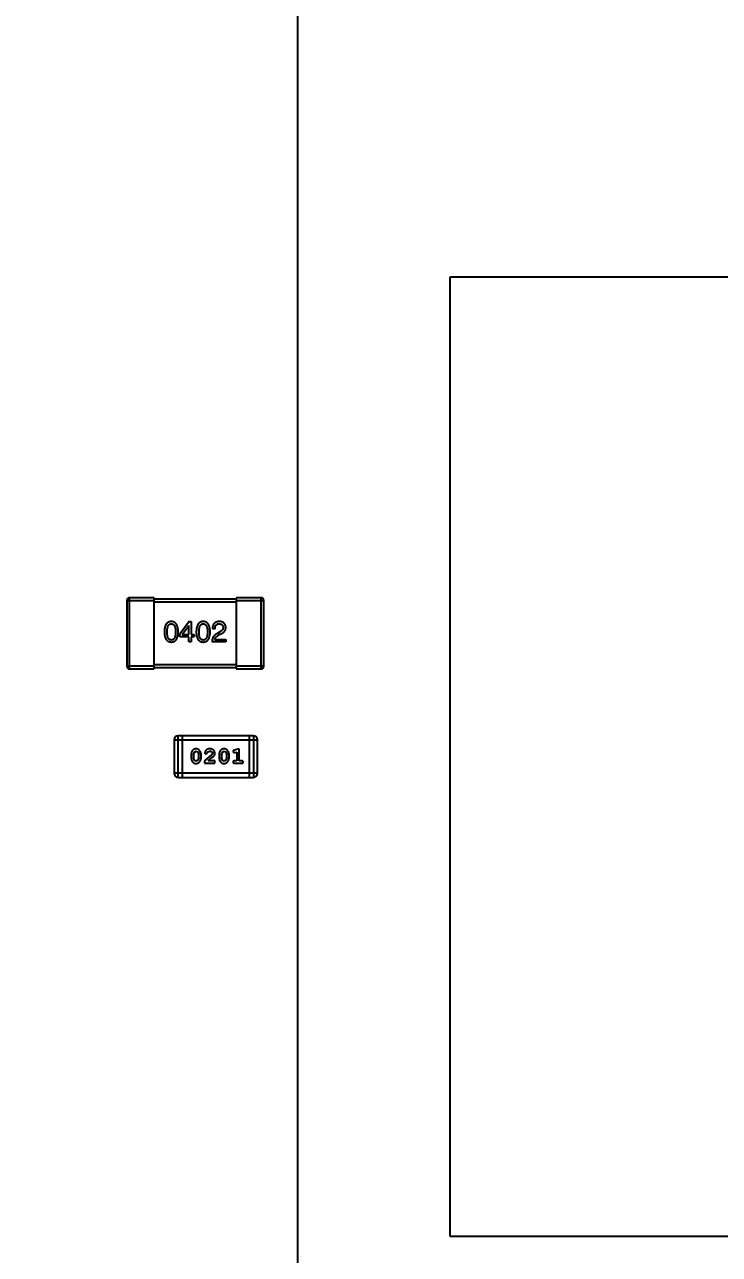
# Model space of a CAD drawing. Header units: inches. Extents: x -13 to 240, y -18 to 126.
# Drawn here: x 196.08 to 201.16, y 87.53 to 96.51 of the extents above; entities that cross this region are included whole.
import ezdxf

# ---------------------------------------------------------------- set-up
doc = ezdxf.new("R2010")
doc.units = ezdxf.units.IN
doc.header["$LTSCALE"] = 1.21
doc.header["$MEASUREMENT"] = 0
doc.header["$PDMODE"] = 3
doc.header["$PDSIZE"] = 0.3125
doc.layers.get('0').update_dxf_attribs({"linetype": 'CONTINUOUS'})
doc.layers.get('Defpoints').update_dxf_attribs({"linetype": 'CONTINUOUS'})
doc.layers.add('DIM', color=3, linetype='CONTINUOUS')
doc.styles.get("Standard").update_dxf_attribs({"font": 'txt', "width": 0.8})
doc.dimstyles.get("Standard").update_dxf_attribs({"dimtxt": 0.15625, "dimasz": 0.1875, "dimexe": 0.125, "dimexo": 0.0625, "dimgap": 0.09, "dimtad": 0, "dimtih": 1, "dimtoh": 1, "dimzin": 4, "dimdsep": 46, "dimtxsty": 'Standard', "dimblk": '_FILLED', "dimblk1": '_FILLED', "dimblk2": '_FILLED', "dimcen": 0.09, "dimazin": 1, "dimtp": 0.01, "dimtm": 0.01, "dimtfac": 1, "dimtofl": 0, "dimtmove": 0, "dimatfit": 3, "dimldrblk": '_FILLED', "dimfxl": 1, "dimtolj": 1, "dimtzin": 4, "dimarcsym": 0})

# ---------------------------------------------------------------- blocks, each defined once
blk = doc.blocks.new('_FILLED')
at = {"color": 0, "linetype": 'ByBlock'}
blk.add_solid([(0, 0), (-1, 0.1667), (-1, -0.1667)], dxfattribs=at)
blk = doc.blocks.new('*D57')
at = {"layer": 'Defpoints', "color": 0}
for p in [(222.3269, 99.4649), (198.0766, 63.4663), (232.488, 63.4663)]:
    blk.add_point(p, dxfattribs=at)
at = {"layer": 'DIM', "color": 0, "lineweight": -2}
for p, q in [((222.3894, 99.4649), (232.613, 99.4649)), ((232.488, 97.4649), (232.488, 84.489)), ((232.488, 65.4663), (232.488, 78.4423)), ((198.1391, 63.4663), (232.613, 63.4663))]:
    blk.add_line(p, q, dxfattribs=at)
at = {"layer": 'DIM', "color": 0, "lineweight": -2, "xscale": 2, "yscale": 2, "zscale": 2}
for p, rotation in [((232.488, 99.4649), 90), ((232.488, 63.4663), 270)]:
    blk.add_blockref('_FILLED', p, dxfattribs=dict(at, rotation=rotation))
at = {"layer": 'DIM', "color": 0, "insert": (232.488, 81.4656), "char_height": 2, "attachment_point": 5, "rotation": 90}
blk.add_mtext('\\A1;36.00', dxfattribs=at)
blk = doc.blocks.new('*D58')
at = {"layer": 'Defpoints', "color": 0}
for p in [(173.8269, 113.8351), (173.8269, 99.4649), (198.0766, 63.4663)]:
    blk.add_point(p, dxfattribs=at)
at = {"layer": 'DIM', "color": 0, "lineweight": -2}
for p, q in [((173.8269, 99.5274), (173.8269, 113.9601)), ((198.0766, 63.5288), (198.0766, 113.9601)), ((175.8269, 113.8351), (182.6618, 113.8351)), ((196.0766, 113.8351), (189.2418, 113.8351))]:
    blk.add_line(p, q, dxfattribs=at)
at = {"layer": 'DIM', "color": 0, "lineweight": -2, "xscale": 2, "yscale": 2, "zscale": 2, "rotation": 180}
blk.add_blockref('_FILLED', (173.8269, 113.8351), dxfattribs=at)
at = {"layer": 'DIM', "color": 0, "lineweight": -2, "xscale": 2, "yscale": 2, "zscale": 2}
blk.add_blockref('_FILLED', (198.0766, 113.8351), dxfattribs=at)
at = {"layer": 'DIM', "color": 0, "insert": (185.9518, 113.8351), "char_height": 2, "attachment_point": 5}
blk.add_mtext('\\A1;24.25', dxfattribs=at)

msp = doc.modelspace()

# ---------------------------------------------------------------- linework, layer by layer
at = {"color": 7, "linetype": 'Continuous'}
for p, q in [((199.1852, 94.6664), (199.1852, 87.6664)), ((206.1852, 94.6664), (199.1852, 94.6664)), ((196.8267, 92.3064), (196.8267, 91.8264)), ((196.8267, 92.3064), (197.0267, 92.3064)), ((196.8467, 91.8064), (196.8467, 92.3264)), ((197.0267, 92.3264), (196.8467, 92.3264)), ((197.0267, 91.8064), (197.0267, 92.3264)), ((197.6267, 92.3164), (197.0267, 92.3164)), ((197.0267, 92.2964), (197.6267, 92.2964)), ((197.6267, 92.3264), (197.6267, 91.8064)), ((197.8067, 92.3264), (197.6267, 92.3264)), ((197.6267, 92.3064), (197.8267, 92.3064)), ((197.8067, 92.3264), (197.8067, 91.8064)), ((197.8267, 91.8264), (197.8267, 92.3064)), ((197.2822, 92.1527), (197.215, 92.0593)), ((197.2322, 92.0568), (197.279, 92.124)), ((197.2798, 92.124), (197.279, 92.124)), ((197.2798, 92.0568), (197.2798, 92.124)), ((197.2822, 92.1527), (197.2978, 92.1527)), ((197.2978, 92.1527), (197.2978, 92.0568)), ((197.215, 92.0412), (197.215, 92.0593)), ((197.2798, 92.0412), (197.215, 92.0412)), ((197.2322, 92.0568), (197.2798, 92.0568)), ((197.2798, 92.0052), (197.2798, 92.0412)), ((197.2978, 92.0568), (197.3199, 92.0568)), ((197.2978, 92.0412), (197.2978, 92.0052)), ((197.3199, 92.0412), (197.2978, 92.0412)), ((197.3199, 92.0568), (197.3199, 92.0412)), ((197.4711, 92.0994), (197.4523, 92.0994)), ((197.4695, 92.0224), (197.5498, 92.0224)), ((197.5031, 92.0748), (197.4834, 92.0634)), ((197.4941, 92.0502), (197.5096, 92.0593)), ((197.5498, 92.0224), (197.5498, 92.0052)), ((197.2978, 92.0052), (197.2798, 92.0052)), ((197.5498, 92.0052), (197.449, 92.0052)), ((197.0267, 91.8264), (196.8267, 91.8264)), ((196.8467, 91.8064), (197.0267, 91.8064)), ((197.6267, 91.8364), (197.0267, 91.8364)), ((197.0267, 91.8164), (197.6267, 91.8164)), ((197.8267, 91.8264), (197.6267, 91.8264)), ((197.6267, 91.8064), (197.8067, 91.8064)), ((197.2023, 91.0141), (197.2023, 91.3189)), ((197.751, 91.3189), (197.2023, 91.3189)), ((197.2328, 91.0141), (197.2328, 91.3189)), ((197.7205, 91.3189), (197.7205, 91.0141)), ((197.751, 91.3189), (197.751, 91.0141)), ((197.1718, 91.2884), (197.1718, 91.0446)), ((197.1718, 91.2884), (197.7814, 91.2884)), ((197.6481, 91.2231), (197.6115, 91.2132)), ((197.6481, 91.135), (197.6481, 91.2231)), ((197.7814, 91.0446), (197.7814, 91.2884)), ((197.2957, 91.1785), (197.2957, 91.1607)), ((197.313, 91.1782), (197.3203, 91.2)), ((197.313, 91.1782), (197.313, 91.161)), ((197.3207, 91.1387), (197.313, 91.161)), ((197.3203, 91.2), (197.3326, 91.2058)), ((197.3328, 91.1334), (197.3207, 91.1387)), ((197.3326, 91.2058), (197.3448, 91.2005)), ((197.3451, 91.1392), (197.3328, 91.1334)), ((197.3448, 91.2005), (197.3524, 91.1782)), ((197.3524, 91.161), (197.3451, 91.1392)), ((197.3524, 91.161), (197.3524, 91.1782)), ((197.3697, 91.1607), (197.3697, 91.1785)), ((197.4483, 91.1816), (197.3933, 91.1366)), ((197.3933, 91.1366), (197.3933, 91.1177)), ((197.3964, 91.1938), (197.4052, 91.1853)), ((197.4052, 91.1853), (197.4137, 91.1919)), ((197.4137, 91.1919), (197.4187, 91.2004)), ((197.4187, 91.2004), (197.4335, 91.2058)), ((197.42, 91.135), (197.4536, 91.162)), ((197.4562, 91.135), (197.42, 91.135)), ((197.453, 91.1913), (197.4483, 91.1816)), ((197.4617, 91.1382), (197.4562, 91.135)), ((197.4703, 91.1177), (197.4703, 91.1256)), ((197.5002, 91.1785), (197.5002, 91.1607)), ((197.5175, 91.1782), (197.5248, 91.2)), ((197.5175, 91.1782), (197.5175, 91.161)), ((197.5252, 91.1387), (197.5175, 91.161)), ((197.5248, 91.2), (197.5372, 91.2058)), ((197.5373, 91.1334), (197.5252, 91.1387)), ((197.5372, 91.2058), (197.5493, 91.2005)), ((197.5496, 91.1392), (197.5373, 91.1334)), ((197.5493, 91.2005), (197.5569, 91.1782)), ((197.5569, 91.161), (197.5496, 91.1392)), ((197.5569, 91.161), (197.5569, 91.1782)), ((197.5742, 91.1607), (197.5742, 91.1785)), ((197.6025, 91.2041), (197.6104, 91.1948)), ((197.6104, 91.1948), (197.6158, 91.1958)), ((197.6308, 91.135), (197.6135, 91.135)), ((197.6158, 91.1958), (197.6308, 91.2)), ((197.6308, 91.2), (197.6308, 91.135)), ((197.6654, 91.135), (197.6481, 91.135)), ((197.7814, 91.0446), (197.1718, 91.0446)), ((197.3933, 91.1177), (197.4703, 91.1177)), ((197.6135, 91.1177), (197.6654, 91.1177)), ((197.2023, 91.0141), (197.751, 91.0141)), ((199.1852, 87.6664), (206.1852, 87.6664))]:
    msp.add_line(p, q, dxfattribs=at)
for centre, radius, start, end in [((196.8467, 92.3064), 0.02, 90, 180), ((197.8067, 92.3064), 0.02, 0, 90), ((196.8467, 91.8264), 0.02, 180, 270), ((197.8067, 91.8264), 0.02, 270, 0), ((197.2023, 91.2884), 0.0305, 90, 180), ((197.751, 91.2884), 0.0305, 0, 90), ((197.2023, 91.0446), 0.0305, 180, 270), ((197.751, 91.0446), 0.0305, 270, 0)]:
    msp.add_arc(centre, radius, start, end, dxfattribs=at)
for points, knots in [([(197.1517, 92.1527), (197.1497, 92.1526), (197.1458, 92.1524), (197.1402, 92.1515), (197.135, 92.1499), (197.1301, 92.1478), (197.1255, 92.145), (197.1214, 92.1417), (197.1177, 92.1377), (197.1143, 92.1332), (197.1113, 92.1281), (197.1087, 92.1225), (197.1064, 92.1162), (197.1046, 92.1094), (197.1031, 92.102), (197.102, 92.094), (197.1012, 92.0854), (197.101, 92.0795), (197.1009, 92.0765)], [0, 0, 0, 0, 0.057911, 0.113262, 0.165956, 0.217443, 0.268511, 0.319665, 0.372, 0.426129, 0.483365, 0.543779, 0.607756, 0.676562, 0.749704, 0.827713, 0.911177, 1, 1, 1, 1]), ([(197.1214, 92.0765), (197.1214, 92.0789), (197.1215, 92.0835), (197.1218, 92.0902), (197.1224, 92.0964), (197.1232, 92.1022), (197.1243, 92.1075), (197.1255, 92.1124), (197.1271, 92.1167), (197.1289, 92.1207), (197.1309, 92.1242), (197.1331, 92.1272), (197.1356, 92.1298), (197.1384, 92.1319), (197.1414, 92.1335), (197.1446, 92.1347), (197.1481, 92.1353), (197.1505, 92.1354), (197.1517, 92.1355)], [0, 0, 0, 0, 0.096452, 0.187278, 0.271765, 0.350519, 0.423437, 0.491321, 0.554011, 0.612224, 0.666281, 0.717003, 0.764884, 0.811423, 0.856783, 0.902993, 0.950236, 1, 1, 1, 1]), ([(197.2025, 92.0765), (197.2024, 92.0795), (197.2022, 92.0853), (197.2013, 92.0938), (197.2001, 92.1017), (197.1986, 92.1091), (197.1967, 92.1159), (197.1944, 92.1221), (197.1918, 92.1277), (197.1887, 92.1328), (197.1854, 92.1373), (197.1816, 92.1413), (197.1775, 92.1447), (197.1731, 92.1474), (197.1682, 92.1496), (197.1631, 92.1513), (197.1575, 92.1524), (197.1537, 92.1526), (197.1517, 92.1527)], [0, 0, 0, 0, 0.088475, 0.171606, 0.249595, 0.322626, 0.391327, 0.455765, 0.516374, 0.573675, 0.628522, 0.681161, 0.732559, 0.783563, 0.83504, 0.887639, 0.942585, 1, 1, 1, 1]), ([(197.1517, 92.1355), (197.153, 92.1354), (197.1554, 92.1353), (197.159, 92.1347), (197.1623, 92.1335), (197.1654, 92.1319), (197.1682, 92.1298), (197.1708, 92.1272), (197.1731, 92.1242), (197.1752, 92.1207), (197.177, 92.1167), (197.1786, 92.1123), (197.1799, 92.1075), (197.181, 92.1022), (197.1818, 92.0964), (197.1824, 92.0902), (197.1828, 92.0835), (197.1828, 92.0789), (197.1829, 92.0765)], [0, 0, 0, 0, 0.050604, 0.098688, 0.145699, 0.191791, 0.238625, 0.286717, 0.337546, 0.391814, 0.449755, 0.512106, 0.579685, 0.652048, 0.730262, 0.814146, 0.904281, 1, 1, 1, 1]), ([(197.3849, 92.1527), (197.3829, 92.1526), (197.379, 92.1524), (197.3734, 92.1515), (197.3681, 92.1499), (197.3632, 92.1478), (197.3587, 92.145), (197.3546, 92.1417), (197.3508, 92.1377), (197.3475, 92.1332), (197.3444, 92.1281), (197.3419, 92.1225), (197.3396, 92.1162), (197.3377, 92.1094), (197.3362, 92.102), (197.3351, 92.094), (197.3344, 92.0854), (197.3342, 92.0795), (197.3341, 92.0765)], [0, 0, 0, 0, 0.057911, 0.113262, 0.165956, 0.217443, 0.268511, 0.319665, 0.372, 0.426129, 0.483365, 0.543779, 0.607756, 0.676562, 0.749704, 0.827713, 0.911177, 1, 1, 1, 1]), ([(197.3545, 92.0765), (197.3546, 92.0789), (197.3546, 92.0835), (197.355, 92.0902), (197.3555, 92.0964), (197.3563, 92.1022), (197.3575, 92.1075), (197.3587, 92.1124), (197.3602, 92.1167), (197.362, 92.1207), (197.364, 92.1242), (197.3663, 92.1272), (197.3688, 92.1298), (197.3715, 92.1319), (197.3745, 92.1335), (197.3778, 92.1347), (197.3813, 92.1353), (197.3836, 92.1354), (197.3849, 92.1355)], [0, 0, 0, 0, 0.096452, 0.187278, 0.271765, 0.350519, 0.423437, 0.491321, 0.554011, 0.612224, 0.666281, 0.717003, 0.764884, 0.811423, 0.856783, 0.902993, 0.950236, 1, 1, 1, 1]), ([(197.4357, 92.0765), (197.4356, 92.0795), (197.4353, 92.0853), (197.4344, 92.0938), (197.4332, 92.1017), (197.4317, 92.1091), (197.4298, 92.1159), (197.4275, 92.1221), (197.4249, 92.1277), (197.4219, 92.1328), (197.4185, 92.1373), (197.4148, 92.1413), (197.4107, 92.1447), (197.4062, 92.1474), (197.4014, 92.1496), (197.3962, 92.1513), (197.3907, 92.1524), (197.3868, 92.1526), (197.3849, 92.1527)], [0, 0, 0, 0, 0.088475, 0.171606, 0.249595, 0.322626, 0.391327, 0.455765, 0.516374, 0.573675, 0.628522, 0.681161, 0.732559, 0.783563, 0.83504, 0.887639, 0.942585, 1, 1, 1, 1]), ([(197.3849, 92.1355), (197.3861, 92.1354), (197.3886, 92.1353), (197.3922, 92.1347), (197.3955, 92.1335), (197.3986, 92.1319), (197.4014, 92.1298), (197.404, 92.1272), (197.4063, 92.1242), (197.4084, 92.1207), (197.4102, 92.1167), (197.4118, 92.1123), (197.4131, 92.1075), (197.4142, 92.1022), (197.415, 92.0964), (197.4156, 92.0902), (197.416, 92.0835), (197.416, 92.0789), (197.416, 92.0765)], [0, 0, 0, 0, 0.050604, 0.098688, 0.145699, 0.191791, 0.238625, 0.286717, 0.337546, 0.391814, 0.449755, 0.512106, 0.579685, 0.652048, 0.730262, 0.814146, 0.904281, 1, 1, 1, 1]), ([(197.5031, 92.1527), (197.5011, 92.1526), (197.4971, 92.1524), (197.4914, 92.1516), (197.4861, 92.1504), (197.4812, 92.1489), (197.4767, 92.1469), (197.4725, 92.1445), (197.4687, 92.1418), (197.4653, 92.1386), (197.4623, 92.1351), (197.4597, 92.1311), (197.4575, 92.1268), (197.4557, 92.1221), (197.4542, 92.117), (197.4531, 92.1115), (197.4525, 92.1056), (197.4523, 92.1015), (197.4523, 92.0994)], [0, 0, 0, 0, 0.07282, 0.141057, 0.2062, 0.267672, 0.326735, 0.383519, 0.439188, 0.494454, 0.549628, 0.605958, 0.66397, 0.72402, 0.787502, 0.854127, 0.925065, 1, 1, 1, 1]), ([(197.4711, 92.0994), (197.4712, 92.1009), (197.4713, 92.1037), (197.4717, 92.1078), (197.4723, 92.1116), (197.4732, 92.1152), (197.4743, 92.1184), (197.4756, 92.1214), (197.4771, 92.1241), (197.4789, 92.1265), (197.4808, 92.1286), (197.483, 92.1305), (197.4854, 92.132), (197.488, 92.1333), (197.4909, 92.1343), (197.4939, 92.135), (197.4972, 92.1354), (197.4995, 92.1355), (197.5006, 92.1355)], [0, 0, 0, 0, 0.082594, 0.15978, 0.232961, 0.301462, 0.365595, 0.426678, 0.484662, 0.540809, 0.595146, 0.648401, 0.702272, 0.757102, 0.813447, 0.872233, 0.934055, 1, 1, 1, 1]), ([(197.5006, 92.1355), (197.5018, 92.1354), (197.5039, 92.1353), (197.5071, 92.135), (197.5101, 92.1343), (197.5129, 92.1336), (197.5155, 92.1326), (197.5178, 92.1315), (197.52, 92.1301), (197.522, 92.1286), (197.5237, 92.1268), (197.5253, 92.1249), (197.5266, 92.1227), (197.5277, 92.1204), (197.5286, 92.1179), (197.5294, 92.1152), (197.5299, 92.1123), (197.5301, 92.1103), (197.5301, 92.1093)], [0, 0, 0, 0, 0.076112, 0.148436, 0.216883, 0.281466, 0.34298, 0.402356, 0.459881, 0.51546, 0.571111, 0.62658, 0.683162, 0.741007, 0.801404, 0.863825, 0.930544, 1, 1, 1, 1]), ([(197.5498, 92.1084), (197.5497, 92.1101), (197.5494, 92.1134), (197.5486, 92.1182), (197.5475, 92.1227), (197.546, 92.1269), (197.5443, 92.1307), (197.5422, 92.1343), (197.5397, 92.1375), (197.537, 92.1405), (197.5338, 92.1431), (197.5304, 92.1454), (197.5267, 92.1474), (197.5226, 92.1491), (197.5181, 92.1505), (197.5134, 92.1516), (197.5084, 92.1523), (197.5049, 92.1526), (197.5031, 92.1527)], [0, 0, 0, 0, 0.070688, 0.137741, 0.201612, 0.262778, 0.321223, 0.378455, 0.434411, 0.490146, 0.546362, 0.603392, 0.662208, 0.723401, 0.787372, 0.85442, 0.925153, 1, 1, 1, 1]), ([(197.1009, 92.0765), (197.101, 92.0735), (197.1012, 92.0678), (197.102, 92.0595), (197.1031, 92.0518), (197.1046, 92.0446), (197.1064, 92.038), (197.1087, 92.032), (197.1113, 92.0265), (197.1143, 92.0216), (197.1177, 92.0172), (197.1214, 92.0134), (197.1256, 92.0102), (197.1301, 92.0075), (197.135, 92.0055), (197.1402, 92.0039), (197.1459, 92.003), (197.1497, 92.0028), (197.1517, 92.0027)], [0, 0, 0, 0, 0.087693, 0.170223, 0.247496, 0.319826, 0.387768, 0.451403, 0.511459, 0.568358, 0.622671, 0.675251, 0.726739, 0.778422, 0.830759, 0.884394, 0.940865, 1, 1, 1, 1]), ([(197.1517, 92.0175), (197.1505, 92.0175), (197.1481, 92.0176), (197.1446, 92.0183), (197.1414, 92.0194), (197.1384, 92.0211), (197.1356, 92.0232), (197.1331, 92.0257), (197.1309, 92.0288), (197.1289, 92.0323), (197.1271, 92.0362), (197.1255, 92.0406), (197.1243, 92.0455), (197.1232, 92.0508), (197.1224, 92.0566), (197.1218, 92.0628), (197.1215, 92.0695), (197.1214, 92.0741), (197.1214, 92.0765)], [0, 0, 0, 0, 0.049766, 0.097012, 0.143225, 0.188786, 0.235079, 0.282962, 0.333687, 0.387747, 0.445963, 0.508657, 0.576545, 0.649868, 0.72822, 0.812712, 0.903543, 1, 1, 1, 1]), ([(197.1517, 92.0027), (197.1537, 92.0028), (197.1576, 92.003), (197.1632, 92.0039), (197.1685, 92.0055), (197.1734, 92.0075), (197.1779, 92.0102), (197.182, 92.0134), (197.1858, 92.0172), (197.1892, 92.0216), (197.1921, 92.0265), (197.1947, 92.032), (197.197, 92.038), (197.1989, 92.0446), (197.2004, 92.0518), (197.2015, 92.0595), (197.2022, 92.0678), (197.2024, 92.0735), (197.2025, 92.0765)], [0, 0, 0, 0, 0.059134, 0.115603, 0.169236, 0.221572, 0.273254, 0.32474, 0.377319, 0.431815, 0.488555, 0.548609, 0.612242, 0.680182, 0.75251, 0.829782, 0.91231, 1, 1, 1, 1]), ([(197.1829, 92.0765), (197.1828, 92.0741), (197.1828, 92.0696), (197.1824, 92.063), (197.1818, 92.0568), (197.181, 92.0511), (197.1799, 92.0458), (197.1786, 92.041), (197.177, 92.0366), (197.1752, 92.0327), (197.1731, 92.0292), (197.1708, 92.0261), (197.1682, 92.0235), (197.1654, 92.0214), (197.1623, 92.0197), (197.159, 92.0185), (197.1554, 92.0177), (197.153, 92.0175), (197.1517, 92.0175)], [0, 0, 0, 0, 0.094834, 0.184067, 0.267029, 0.344713, 0.417334, 0.484367, 0.546941, 0.604717, 0.65953, 0.710539, 0.759381, 0.806382, 0.853027, 0.900623, 0.949121, 1, 1, 1, 1]), ([(197.3341, 92.0765), (197.3342, 92.0735), (197.3344, 92.0678), (197.3351, 92.0595), (197.3362, 92.0518), (197.3377, 92.0446), (197.3396, 92.038), (197.3419, 92.032), (197.3444, 92.0265), (197.3475, 92.0216), (197.3508, 92.0172), (197.3546, 92.0134), (197.3587, 92.0102), (197.3632, 92.0075), (197.3681, 92.0055), (197.3734, 92.0039), (197.379, 92.003), (197.3829, 92.0028), (197.3849, 92.0027)], [0, 0, 0, 0, 0.087693, 0.170223, 0.247496, 0.319826, 0.387768, 0.451403, 0.511459, 0.568358, 0.622671, 0.675251, 0.726739, 0.778422, 0.830759, 0.884394, 0.940865, 1, 1, 1, 1]), ([(197.3849, 92.0175), (197.3836, 92.0175), (197.3813, 92.0176), (197.3778, 92.0183), (197.3745, 92.0194), (197.3716, 92.0211), (197.3688, 92.0232), (197.3663, 92.0257), (197.364, 92.0288), (197.362, 92.0323), (197.3602, 92.0362), (197.3587, 92.0406), (197.3575, 92.0455), (197.3563, 92.0508), (197.3555, 92.0566), (197.355, 92.0628), (197.3546, 92.0695), (197.3546, 92.0741), (197.3545, 92.0765)], [0, 0, 0, 0, 0.049766, 0.097012, 0.143225, 0.188786, 0.235079, 0.282962, 0.333687, 0.387747, 0.445963, 0.508657, 0.576545, 0.649868, 0.72822, 0.812712, 0.903543, 1, 1, 1, 1]), ([(197.416, 92.0765), (197.416, 92.0741), (197.416, 92.0696), (197.4156, 92.063), (197.415, 92.0568), (197.4141, 92.0511), (197.4131, 92.0458), (197.4117, 92.041), (197.4102, 92.0366), (197.4083, 92.0327), (197.4063, 92.0292), (197.4039, 92.0261), (197.4014, 92.0235), (197.3986, 92.0214), (197.3955, 92.0197), (197.3922, 92.0185), (197.3886, 92.0177), (197.3861, 92.0175), (197.3849, 92.0175)], [0, 0, 0, 0, 0.094834, 0.184067, 0.267029, 0.344713, 0.417334, 0.484367, 0.546941, 0.604717, 0.65953, 0.710539, 0.759381, 0.806382, 0.853027, 0.900623, 0.949121, 1, 1, 1, 1]), ([(197.3849, 92.0027), (197.3869, 92.0028), (197.3907, 92.003), (197.3964, 92.0039), (197.4016, 92.0055), (197.4065, 92.0075), (197.411, 92.0102), (197.4152, 92.0134), (197.4189, 92.0172), (197.4223, 92.0216), (197.4253, 92.0265), (197.4279, 92.032), (197.4301, 92.038), (197.432, 92.0446), (197.4335, 92.0518), (197.4346, 92.0595), (197.4354, 92.0678), (197.4356, 92.0735), (197.4357, 92.0765)], [0, 0, 0, 0, 0.059134, 0.115603, 0.169236, 0.221572, 0.273254, 0.32474, 0.377319, 0.431815, 0.488555, 0.548609, 0.612242, 0.680182, 0.75251, 0.829782, 0.91231, 1, 1, 1, 1]), ([(197.4834, 92.0634), (197.482, 92.0626), (197.4793, 92.0611), (197.4755, 92.0586), (197.4719, 92.0559), (197.4687, 92.053), (197.4656, 92.05), (197.4628, 92.0468), (197.4602, 92.0434), (197.458, 92.0398), (197.4559, 92.0361), (197.4542, 92.0322), (197.4526, 92.0281), (197.4514, 92.0238), (197.4504, 92.0194), (197.4497, 92.0148), (197.4492, 92.0101), (197.4491, 92.0068), (197.449, 92.0052)], [0, 0, 0, 0, 0.065828, 0.130094, 0.192451, 0.254037, 0.313974, 0.373757, 0.433048, 0.492243, 0.551902, 0.611758, 0.672678, 0.734814, 0.798569, 0.863693, 0.930488, 1, 1, 1, 1]), ([(197.4695, 92.0224), (197.4697, 92.0237), (197.4703, 92.0263), (197.4719, 92.0301), (197.4741, 92.0337), (197.4769, 92.0373), (197.4803, 92.0407), (197.4843, 92.044), (197.4889, 92.0473), (197.4923, 92.0492), (197.4941, 92.0502)], [0, 0, 0, 0, 0.103034, 0.208166, 0.318255, 0.434664, 0.559728, 0.695394, 0.841708, 1, 1, 1, 1]), ([(197.5301, 92.1093), (197.5302, 92.1085), (197.5303, 92.1068), (197.5301, 92.1044), (197.5297, 92.1021), (197.5291, 92.0997), (197.5282, 92.0974), (197.5271, 92.0952), (197.5258, 92.0929), (197.5242, 92.0908), (197.5224, 92.0886), (197.5203, 92.0865), (197.518, 92.0845), (197.5155, 92.0825), (197.5127, 92.0805), (197.5098, 92.0785), (197.5065, 92.0766), (197.5042, 92.0754), (197.5031, 92.0748)], [0, 0, 0, 0, 0.052237, 0.103888, 0.155485, 0.207395, 0.259864, 0.31356, 0.369176, 0.4266, 0.486836, 0.550048, 0.61567, 0.685271, 0.75824, 0.834614, 0.915635, 1, 1, 1, 1]), ([(197.5096, 92.0593), (197.5113, 92.06), (197.5147, 92.0616), (197.5194, 92.0641), (197.5237, 92.0667), (197.5278, 92.0693), (197.5315, 92.0721), (197.5349, 92.0749), (197.5379, 92.0779), (197.5406, 92.0809), (197.543, 92.084), (197.545, 92.0873), (197.5466, 92.0906), (197.548, 92.094), (197.5489, 92.0975), (197.5496, 92.1011), (197.5499, 92.1047), (197.5498, 92.1072), (197.5498, 92.1084)], [0, 0, 0, 0, 0.082731, 0.161257, 0.236138, 0.307554, 0.375712, 0.440848, 0.502916, 0.562567, 0.619798, 0.675716, 0.73039, 0.78386, 0.837315, 0.890547, 0.944917, 1, 1, 1, 1]), ([(197.3325, 91.2231), (197.3311, 91.2231), (197.3283, 91.223), (197.3242, 91.2223), (197.3204, 91.2212), (197.3168, 91.2196), (197.3135, 91.2175), (197.3104, 91.215), (197.3076, 91.212), (197.3052, 91.2086), (197.303, 91.2051), (197.3011, 91.2014), (197.2994, 91.1977), (197.2981, 91.1939), (197.297, 91.1901), (197.2963, 91.1863), (197.2958, 91.1824), (197.2958, 91.1798), (197.2957, 91.1785)], [0, 0, 0, 0, 0.06692, 0.130834, 0.19258, 0.252759, 0.312631, 0.373411, 0.436359, 0.501894, 0.568244, 0.632472, 0.69556, 0.757163, 0.818592, 0.878885, 0.939235, 1, 1, 1, 1]), ([(197.3697, 91.1785), (197.3696, 91.1796), (197.3696, 91.1817), (197.3693, 91.1849), (197.3688, 91.188), (197.3681, 91.1911), (197.3672, 91.1942), (197.3661, 91.1972), (197.3648, 91.2002), (197.3633, 91.203), (197.3617, 91.2058), (197.3601, 91.2083), (197.3584, 91.2107), (197.3567, 91.2128), (197.355, 91.2146), (197.3533, 91.2163), (197.3516, 91.2177), (197.3492, 91.2192), (197.346, 91.2208), (197.3419, 91.2222), (197.3373, 91.223), (197.3342, 91.2231), (197.3325, 91.2231)], [0, 0, 0, 0, 0.049855, 0.099516, 0.148482, 0.19758, 0.246804, 0.296268, 0.346517, 0.397047, 0.446826, 0.49336, 0.537801, 0.579207, 0.617974, 0.654833, 0.689171, 0.722088, 0.786392, 0.853518, 0.924186, 1, 1, 1, 1]), ([(197.4337, 91.2231), (197.432, 91.223), (197.4286, 91.2229), (197.4237, 91.2221), (197.4189, 91.2206), (197.4144, 91.2187), (197.4103, 91.2162), (197.4067, 91.2134), (197.4035, 91.2101), (197.401, 91.2065), (197.399, 91.203), (197.3976, 91.1996), (197.3966, 91.1966), (197.3965, 91.1947), (197.3964, 91.1938)], [0, 0, 0, 0, 0.098286, 0.193983, 0.289056, 0.384352, 0.477435, 0.566197, 0.652355, 0.737986, 0.818188, 0.887401, 0.94802, 1, 1, 1, 1]), ([(197.4703, 91.1903), (197.4703, 91.1915), (197.4702, 91.1937), (197.4698, 91.1969), (197.4689, 91.2), (197.4678, 91.203), (197.4664, 91.2058), (197.4646, 91.2085), (197.4625, 91.2111), (197.4601, 91.2136), (197.4574, 91.2158), (197.4546, 91.2178), (197.4515, 91.2194), (197.4483, 91.2208), (197.4449, 91.2218), (197.4413, 91.2226), (197.4376, 91.223), (197.435, 91.2231), (197.4337, 91.2231)], [0, 0, 0, 0, 0.060981, 0.120256, 0.178148, 0.236115, 0.293993, 0.352864, 0.413358, 0.476056, 0.539296, 0.602396, 0.665116, 0.728325, 0.792919, 0.859317, 0.928302, 1, 1, 1, 1]), ([(197.537, 91.2231), (197.5356, 91.2231), (197.5328, 91.223), (197.5287, 91.2223), (197.5249, 91.2212), (197.5213, 91.2196), (197.518, 91.2175), (197.5149, 91.215), (197.5122, 91.212), (197.5097, 91.2086), (197.5075, 91.2051), (197.5056, 91.2014), (197.5039, 91.1977), (197.5026, 91.1939), (197.5015, 91.1901), (197.5008, 91.1863), (197.5003, 91.1824), (197.5003, 91.1798), (197.5002, 91.1785)], [0, 0, 0, 0, 0.06692, 0.130834, 0.19258, 0.252759, 0.312631, 0.373411, 0.436359, 0.501894, 0.568244, 0.632472, 0.69556, 0.757163, 0.818592, 0.878885, 0.939235, 1, 1, 1, 1]), ([(197.5742, 91.1785), (197.5742, 91.1796), (197.5741, 91.1817), (197.5738, 91.1849), (197.5733, 91.188), (197.5726, 91.1911), (197.5717, 91.1942), (197.5706, 91.1972), (197.5693, 91.2002), (197.5678, 91.203), (197.5662, 91.2058), (197.5646, 91.2083), (197.5629, 91.2107), (197.5612, 91.2128), (197.5595, 91.2146), (197.5578, 91.2163), (197.5561, 91.2177), (197.5537, 91.2192), (197.5505, 91.2208), (197.5464, 91.2222), (197.5418, 91.223), (197.5387, 91.2231), (197.537, 91.2231)], [0, 0, 0, 0, 0.049855, 0.099516, 0.148482, 0.19758, 0.246804, 0.296268, 0.346517, 0.397047, 0.446826, 0.49336, 0.537801, 0.579207, 0.617974, 0.654833, 0.689171, 0.722088, 0.786392, 0.853518, 0.924186, 1, 1, 1, 1]), ([(197.6115, 91.2132), (197.6107, 91.213), (197.6091, 91.2125), (197.607, 91.2116), (197.6054, 91.2107), (197.6042, 91.2097), (197.6034, 91.2085), (197.6029, 91.2072), (197.6025, 91.2057), (197.6025, 91.2046), (197.6025, 91.2041)], [0, 0, 0, 0, 0.187321, 0.344927, 0.475328, 0.579604, 0.674244, 0.773631, 0.882025, 1, 1, 1, 1]), ([(197.2957, 91.1607), (197.2957, 91.1597), (197.2958, 91.1575), (197.2961, 91.1544), (197.2966, 91.1512), (197.2973, 91.1481), (197.2981, 91.1451), (197.2993, 91.1421), (197.3005, 91.1391), (197.302, 91.1363), (197.3036, 91.1335), (197.3052, 91.131), (197.3069, 91.1287), (197.3085, 91.1266), (197.3102, 91.1247), (197.3119, 91.123), (197.3136, 91.1216), (197.316, 91.12), (197.3192, 91.1184), (197.3234, 91.1171), (197.3279, 91.1163), (197.3311, 91.1162), (197.3328, 91.1161)], [0, 0, 0, 0, 0.049886, 0.09882, 0.148132, 0.19689, 0.246038, 0.295176, 0.345305, 0.395692, 0.445312, 0.491875, 0.535813, 0.577009, 0.616081, 0.652689, 0.687585, 0.720206, 0.785062, 0.85223, 0.923759, 1, 1, 1, 1]), ([(197.3328, 91.1161), (197.3342, 91.1162), (197.337, 91.1162), (197.3411, 91.117), (197.345, 91.1181), (197.3485, 91.1197), (197.3519, 91.1217), (197.3549, 91.1242), (197.3577, 91.1272), (197.3602, 91.1305), (197.3624, 91.1341), (197.3643, 91.1378), (197.366, 91.1415), (197.3673, 91.1453), (197.3684, 91.1491), (197.3691, 91.1529), (197.3696, 91.1568), (197.3696, 91.1594), (197.3697, 91.1607)], [0, 0, 0, 0, 0.067217, 0.131051, 0.19272, 0.252824, 0.312745, 0.373449, 0.436041, 0.501494, 0.567761, 0.632087, 0.695096, 0.757109, 0.817993, 0.878657, 0.939311, 1, 1, 1, 1]), ([(197.4335, 91.2058), (197.435, 91.2058), (197.4376, 91.2057), (197.4415, 91.2048), (197.4448, 91.2034), (197.4477, 91.2015), (197.45, 91.1993), (197.4518, 91.1968), (197.4528, 91.1941), (197.453, 91.1922), (197.453, 91.1913)], [0, 0, 0, 0, 0.156344, 0.299348, 0.4327, 0.561, 0.682299, 0.791883, 0.89611, 1, 1, 1, 1]), ([(197.4536, 91.162), (197.4545, 91.1628), (197.4562, 91.1643), (197.4585, 91.1665), (197.4606, 91.1686), (197.4625, 91.1706), (197.4641, 91.1725), (197.4655, 91.1743), (197.4666, 91.1759), (197.4677, 91.178), (197.4688, 91.1805), (197.4697, 91.1837), (197.4703, 91.187), (197.4703, 91.1892), (197.4703, 91.1903)], [0, 0, 0, 0, 0.103002, 0.197728, 0.285279, 0.365235, 0.437224, 0.502446, 0.560545, 0.611446, 0.707576, 0.80349, 0.900532, 1, 1, 1, 1]), ([(197.4703, 91.1256), (197.4703, 91.1266), (197.4703, 91.1286), (197.4698, 91.1313), (197.4692, 91.1336), (197.4681, 91.1353), (197.4668, 91.1366), (197.4653, 91.1375), (197.4636, 91.1381), (197.4623, 91.1381), (197.4617, 91.1382)], [0, 0, 0, 0, 0.1844, 0.34094, 0.473574, 0.586824, 0.690029, 0.789175, 0.890445, 1, 1, 1, 1]), ([(197.5002, 91.1607), (197.5003, 91.1597), (197.5003, 91.1575), (197.5006, 91.1544), (197.5011, 91.1512), (197.5018, 91.1481), (197.5027, 91.1451), (197.5038, 91.1421), (197.505, 91.1391), (197.5065, 91.1363), (197.5081, 91.1335), (197.5097, 91.131), (197.5114, 91.1287), (197.513, 91.1266), (197.5147, 91.1247), (197.5164, 91.123), (197.5181, 91.1216), (197.5205, 91.12), (197.5237, 91.1184), (197.5279, 91.1171), (197.5325, 91.1163), (197.5356, 91.1162), (197.5373, 91.1161)], [0, 0, 0, 0, 0.049886, 0.09882, 0.148132, 0.19689, 0.246038, 0.295176, 0.345305, 0.395692, 0.445312, 0.491875, 0.535813, 0.577009, 0.616081, 0.652689, 0.687585, 0.720206, 0.785062, 0.85223, 0.923759, 1, 1, 1, 1]), ([(197.5373, 91.1161), (197.5387, 91.1162), (197.5415, 91.1162), (197.5456, 91.117), (197.5495, 91.1181), (197.553, 91.1197), (197.5564, 91.1217), (197.5594, 91.1242), (197.5622, 91.1272), (197.5647, 91.1305), (197.5669, 91.1341), (197.5688, 91.1378), (197.5705, 91.1415), (197.5718, 91.1453), (197.5729, 91.1491), (197.5736, 91.1529), (197.5741, 91.1568), (197.5741, 91.1594), (197.5742, 91.1607)], [0, 0, 0, 0, 0.067217, 0.131051, 0.19272, 0.252824, 0.312745, 0.373449, 0.436041, 0.501494, 0.567761, 0.632087, 0.695096, 0.757109, 0.817993, 0.878657, 0.939311, 1, 1, 1, 1]), ([(197.6135, 91.135), (197.6126, 91.135), (197.6109, 91.1349), (197.6086, 91.1345), (197.6066, 91.1337), (197.6051, 91.1327), (197.6039, 91.1313), (197.6031, 91.1298), (197.6026, 91.1281), (197.6025, 91.127), (197.6025, 91.1264)], [0, 0, 0, 0, 0.169102, 0.317658, 0.446239, 0.563118, 0.671828, 0.776546, 0.884858, 1, 1, 1, 1]), ([(197.6025, 91.1264), (197.6025, 91.1257), (197.6026, 91.1246), (197.6031, 91.1229), (197.6039, 91.1214), (197.6051, 91.12), (197.6066, 91.119), (197.6086, 91.1182), (197.6109, 91.1178), (197.6126, 91.1177), (197.6135, 91.1177)], [0, 0, 0, 0, 0.115051, 0.223278, 0.329269, 0.437893, 0.554681, 0.682591, 0.83103, 1, 1, 1, 1]), ([(197.6764, 91.1264), (197.6764, 91.127), (197.6763, 91.1281), (197.6758, 91.1298), (197.675, 91.1313), (197.6738, 91.1326), (197.6723, 91.1337), (197.6703, 91.1345), (197.668, 91.1349), (197.6663, 91.135), (197.6654, 91.135)], [0, 0, 0, 0, 0.11517, 0.223509, 0.328254, 0.438012, 0.553651, 0.682263, 0.830856, 1, 1, 1, 1]), ([(197.6654, 91.1177), (197.6663, 91.1177), (197.668, 91.1178), (197.6703, 91.1182), (197.6723, 91.1189), (197.6738, 91.12), (197.675, 91.1214), (197.6758, 91.1229), (197.6763, 91.1246), (197.6764, 91.1257), (197.6764, 91.1264)], [0, 0, 0, 0, 0.169012, 0.317488, 0.445429, 0.560977, 0.67065, 0.776666, 0.88492, 1, 1, 1, 1])]:
    msp.add_open_spline(points, degree=3, knots=knots, dxfattribs=at)

# ---------------------------------------------------------------- dimensions: what is measured, and where the dimension line sits
at = {"layer": 'DIM'}
dim = msp.add_linear_dim(base=(173.8269, 113.8351), p1=(198.0766, 63.4663), p2=(173.8269, 99.4649), dimstyle='Standard', override={"dimtxt": 2, "dimasz": 2, "dimtih": 0, "dimtoh": 0, "dimzin": 0, "dimcen": 0.198, "dimadec": 0, "dimazin": 0, "dimtp": 0, "dimtm": 0, "dimtdec": 4, "dimtzin": 0}, dxfattribs=at)
dim.commit()
dim.dimension.update_dxf_attribs({"geometry": '*D58', "text_midpoint": (185.9518, 113.8351)})
dim = msp.add_linear_dim(base=(232.488, 63.4663), p1=(222.3269, 99.4649), p2=(198.0766, 63.4663), angle=90, dimstyle='Standard', override={"dimtxt": 2, "dimasz": 2, "dimtih": 0, "dimtoh": 0, "dimzin": 0, "dimcen": 0.198, "dimadec": 0, "dimazin": 0, "dimtp": 0, "dimtm": 0, "dimtdec": 4, "dimtzin": 0}, dxfattribs=at)
dim.commit()
dim.dimension.update_dxf_attribs({"geometry": '*D57', "text_midpoint": (232.488, 81.4656)})

doc.saveas('drawing.dxf')
